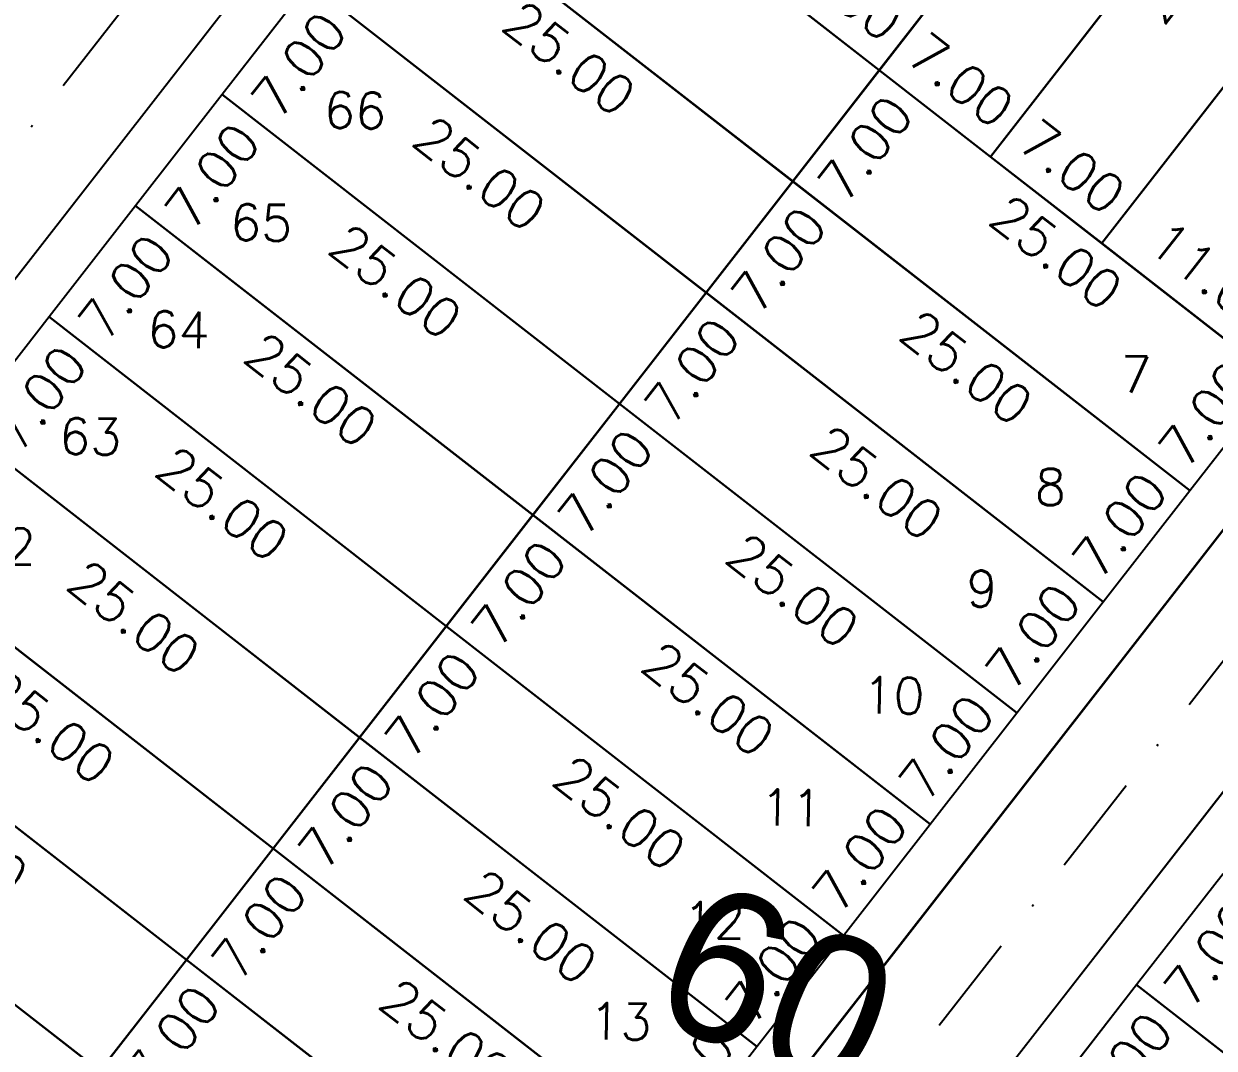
# Model space of a CAD drawing. Header units: millimetres. Extents: x -4430026 to 4783824, y 584 to 9593110.
# Drawn here: x 2311.7 to 2370.8, y 1104.4 to 1155.3 of the extents above; entities that cross this region are included whole.
import ezdxf
from ezdxf.enums import TextEntityAlignment as Align

# ---------------------------------------------------------------- set-up
doc = ezdxf.new("R2010")
doc.units = ezdxf.units.MM
doc.linetypes.add('CONTINUO', pattern=[0])
doc.linetypes.add('DASHDOT', pattern=[1, 0.5, -0.25, 0, -0.25])
for name, color, linetype in [('AGT CI', 252, 'Continuous'), ('Calçada', 1, 'Continuous'), ('Cota', 8, 'Continuous'), ('EIXO DAS VIAS', 252, 'DASHDOT'), ('Lotes', 2, 'Continuous'), ('Numero de lotes', 5, 'Continuous'), ('Área Verde Alameda etc.', 92, 'Continuous')]:
    doc.layers.add(name, color=color, linetype=linetype)
doc.styles.add('arcad1', font='romans.shx')
doc.styles.add('ROMANS', font='romans.shx')
doc.dimstyles.new('BOLA100', dxfattribs={"dimscale": 0, "dimtxt": 1.9, "dimasz": 0.18, "dimexe": 0.18, "dimexo": 0.063, "dimgap": 0, "dimtad": 1, "dimzin": 4, "dimdsep": 46, "dimtxsty": 'ROMANS', "dimcen": 0.09, "dimse1": 1, "dimse2": 1, "dimsd1": 1, "dimsd2": 1, "dimclrt": 256, "dimaunit": 1, "dimadec": 4, "dimazin": 0, "dimtfac": 1.2, "dimtix": 1, "dimtmove": 2, "dimatfit": 3, "dimfxl": 1, "dimtvp": 2, "dimtolj": 1, "dimtzin": 4, "dimarcsym": 0})
pattern_1 = [(69.82082076, (-350710.31295, -9590084.73025), (-0.894034063135, 0.32857167248), []), (159.82082076, (-350710.31295, -9590084.73025), (-0.32857167248, -0.894034063135), [])]

# ---------------------------------------------------------------- blocks, each defined once
blk = doc.blocks.new('*D1839')
at = {"layer": 'DEFPOINTS', "color": 0}
for p in [(2366.985, 1107.588), (2369.306, 1105.781), (2362.685, 1102.065)]:
    blk.add_point(p, dxfattribs=at)
at = {"layer": 'Cota', "insert": (2366.406, 1103.603), "char_height": 1.9, "attachment_point": 5, "rotation": 52.09358, "style": 'ROMANS'}
blk.add_mtext('\\A1;7.00', dxfattribs=at)
blk = doc.blocks.new('*D1840')
at = {"layer": 'DEFPOINTS', "color": 0}
for p in [(2371.286, 1113.111), (2373.607, 1111.304), (2366.985, 1107.588)]:
    blk.add_point(p, dxfattribs=at)
at = {"layer": 'Cota', "insert": (2370.707, 1109.126), "char_height": 1.9, "attachment_point": 5, "rotation": 52.09358, "style": 'ROMANS'}
blk.add_mtext('\\A1;7.00', dxfattribs=at)
blk = doc.blocks.new('*D1973')
at = {"layer": 'DEFPOINTS', "color": 0}
for p in [(2312.977, 1140.771), (2315.386, 1138.895), (2308.676, 1135.247)]:
    blk.add_point(p, dxfattribs=at)
at = {"layer": 'Cota', "insert": (2312.486, 1136.717), "char_height": 1.9, "attachment_point": 5, "rotation": 52.09358, "style": 'ROMANS'}
blk.add_mtext('\\A1;7.00', dxfattribs=at)
blk = doc.blocks.new('*D1974')
at = {"layer": 'DEFPOINTS', "color": 0}
for p in [(2317.277, 1146.294), (2319.687, 1144.418), (2312.977, 1140.771)]:
    blk.add_point(p, dxfattribs=at)
at = {"layer": 'Cota', "insert": (2316.787, 1142.24), "char_height": 1.9, "attachment_point": 5, "rotation": 52.09358, "style": 'ROMANS'}
blk.add_mtext('\\A1;7.00', dxfattribs=at)
blk = doc.blocks.new('*D1975')
at = {"layer": 'DEFPOINTS', "color": 0}
for p in [(2321.578, 1151.817), (2323.987, 1149.941), (2317.277, 1146.294)]:
    blk.add_point(p, dxfattribs=at)
at = {"layer": 'Cota', "insert": (2321.087, 1147.763), "char_height": 1.9, "attachment_point": 5, "rotation": 52.09358, "style": 'ROMANS'}
blk.add_mtext('\\A1;7.00', dxfattribs=at)
blk = doc.blocks.new('*D1976')
at = {"layer": 'DEFPOINTS', "color": 0}
for p in [(2325.879, 1157.34), (2328.288, 1155.464), (2321.578, 1151.817)]:
    blk.add_point(p, dxfattribs=at)
at = {"layer": 'Cota', "insert": (2325.388, 1153.286), "char_height": 1.9, "attachment_point": 5, "rotation": 52.09358, "style": 'ROMANS'}
blk.add_mtext('\\A1;7.00', dxfattribs=at)
blk = doc.blocks.new('*D1999')
at = {"layer": 'DEFPOINTS', "color": 0}
for p in [(2319.8, 1108.842), (2322.01, 1107.122), (2315.5, 1103.319)]:
    blk.add_point(p, dxfattribs=at)
at = {"layer": 'Cota', "insert": (2319.11, 1104.944), "char_height": 1.9, "attachment_point": 5, "rotation": 52.09358, "style": 'ROMANS'}
blk.add_mtext('\\A1;7.00', dxfattribs=at)
blk = doc.blocks.new('*D2000')
at = {"layer": 'DEFPOINTS', "color": 0}
for p in [(2324.101, 1114.365), (2326.31, 1112.645), (2319.8, 1108.842)]:
    blk.add_point(p, dxfattribs=at)
at = {"layer": 'Cota', "insert": (2323.41, 1110.467), "char_height": 1.9, "attachment_point": 5, "rotation": 52.09358, "style": 'ROMANS'}
blk.add_mtext('\\A1;7.00', dxfattribs=at)
blk = doc.blocks.new('*D2001')
at = {"layer": 'DEFPOINTS', "color": 0}
for p in [(2328.401, 1119.888), (2330.611, 1118.168), (2324.101, 1114.365)]:
    blk.add_point(p, dxfattribs=at)
at = {"layer": 'Cota', "insert": (2327.711, 1115.99), "char_height": 1.9, "attachment_point": 5, "rotation": 52.09358, "style": 'ROMANS'}
blk.add_mtext('\\A1;7.00', dxfattribs=at)
blk = doc.blocks.new('*D2002')
at = {"layer": 'DEFPOINTS', "color": 0}
for p in [(2332.702, 1125.411), (2334.911, 1123.691), (2328.401, 1119.888)]:
    blk.add_point(p, dxfattribs=at)
at = {"layer": 'Cota', "insert": (2332.012, 1121.513), "char_height": 1.9, "attachment_point": 5, "rotation": 52.09358, "style": 'ROMANS'}
blk.add_mtext('\\A1;7.00', dxfattribs=at)
blk = doc.blocks.new('*D2003')
at = {"layer": 'DEFPOINTS', "color": 0}
for p in [(2337.003, 1130.934), (2339.212, 1129.214), (2332.702, 1125.411)]:
    blk.add_point(p, dxfattribs=at)
at = {"layer": 'Cota', "insert": (2336.312, 1127.036), "char_height": 1.9, "attachment_point": 5, "rotation": 52.09358, "style": 'ROMANS'}
blk.add_mtext('\\A1;7.00', dxfattribs=at)
blk = doc.blocks.new('*D2004')
at = {"layer": 'DEFPOINTS', "color": 0}
for p in [(2341.303, 1136.457), (2343.513, 1134.737), (2337.003, 1130.934)]:
    blk.add_point(p, dxfattribs=at)
at = {"layer": 'Cota', "insert": (2340.613, 1132.559), "char_height": 1.9, "attachment_point": 5, "rotation": 52.09358, "style": 'ROMANS'}
blk.add_mtext('\\A1;7.00', dxfattribs=at)
blk = doc.blocks.new('*D2005')
at = {"layer": 'DEFPOINTS', "color": 0}
for p in [(2345.604, 1141.981), (2347.813, 1140.26), (2341.303, 1136.457)]:
    blk.add_point(p, dxfattribs=at)
at = {"layer": 'Cota', "insert": (2344.913, 1138.082), "char_height": 1.9, "attachment_point": 5, "rotation": 52.09358, "style": 'ROMANS'}
blk.add_mtext('\\A1;7.00', dxfattribs=at)
blk = doc.blocks.new('*D2006')
at = {"layer": 'DEFPOINTS', "color": 0}
for p in [(2349.905, 1147.504), (2352.114, 1145.783), (2345.604, 1141.981)]:
    blk.add_point(p, dxfattribs=at)
at = {"layer": 'Cota', "insert": (2349.214, 1143.605), "char_height": 1.9, "attachment_point": 5, "rotation": 52.09358, "style": 'ROMANS'}
blk.add_mtext('\\A1;7.00', dxfattribs=at)
blk = doc.blocks.new('*D2007')
at = {"layer": 'DEFPOINTS', "color": 0}
for p in [(2354.205, 1153.027), (2356.414, 1151.306), (2349.905, 1147.504)]:
    blk.add_point(p, dxfattribs=at)
at = {"layer": 'Cota', "insert": (2353.515, 1149.129), "char_height": 1.9, "attachment_point": 5, "rotation": 52.09358, "style": 'ROMANS'}
blk.add_mtext('\\A1;7.00', dxfattribs=at)
blk = doc.blocks.new('*D2008')
at = {"layer": 'DEFPOINTS', "color": 0}
for p in [(2371.408, 1175.119), (2373.617, 1173.399), (2354.205, 1153.027)]:
    blk.add_point(p, dxfattribs=at)
at = {"layer": 'Cota', "insert": (2364.266, 1162.936), "char_height": 1.9, "attachment_point": 5, "rotation": 52.09358, "style": 'ROMANS'}
blk.add_mtext('\\A1;28.00', dxfattribs=at)
blk = doc.blocks.new('*D2030')
at = {"layer": 'DEFPOINTS', "color": 0}
for p in [(2347.542, 1104.984), (2348.127, 1104.529), (2343.826, 1099.006)]:
    blk.add_point(p, dxfattribs=at)
at = {"layer": 'Cota', "insert": (2344.642, 1102.806), "char_height": 1.9, "attachment_point": 5, "rotation": 52.09358, "style": 'ROMANS'}
blk.add_mtext('\\A1;7.00', dxfattribs=at)
blk = doc.blocks.new('*D2031')
at = {"layer": 'DEFPOINTS', "color": 0}
for p in [(2351.842, 1110.507), (2352.427, 1110.052), (2348.127, 1104.529)]:
    blk.add_point(p, dxfattribs=at)
at = {"layer": 'Cota', "insert": (2348.943, 1108.329), "char_height": 1.9, "attachment_point": 5, "rotation": 52.09358, "style": 'ROMANS'}
blk.add_mtext('\\A1;7.00', dxfattribs=at)
blk = doc.blocks.new('*D2032')
at = {"layer": 'DEFPOINTS', "color": 0}
for p in [(2356.143, 1116.03), (2356.728, 1115.575), (2352.427, 1110.052)]:
    blk.add_point(p, dxfattribs=at)
at = {"layer": 'Cota', "insert": (2353.243, 1113.853), "char_height": 1.9, "attachment_point": 5, "rotation": 52.09358, "style": 'ROMANS'}
blk.add_mtext('\\A1;7.00', dxfattribs=at)
blk = doc.blocks.new('*D2033')
at = {"layer": 'DEFPOINTS', "color": 0}
for p in [(2360.444, 1121.554), (2361.029, 1121.098), (2356.728, 1115.575)]:
    blk.add_point(p, dxfattribs=at)
at = {"layer": 'Cota', "insert": (2357.544, 1119.376), "char_height": 1.9, "attachment_point": 5, "rotation": 52.09358, "style": 'ROMANS'}
blk.add_mtext('\\A1;7.00', dxfattribs=at)
blk = doc.blocks.new('*D2034')
at = {"layer": 'DEFPOINTS', "color": 0}
for p in [(2364.744, 1127.077), (2365.329, 1126.621), (2361.029, 1121.098)]:
    blk.add_point(p, dxfattribs=at)
at = {"layer": 'Cota', "insert": (2361.844, 1124.899), "char_height": 1.9, "attachment_point": 5, "rotation": 52.09358, "style": 'ROMANS'}
blk.add_mtext('\\A1;7.00', dxfattribs=at)
blk = doc.blocks.new('*D2035')
at = {"layer": 'DEFPOINTS', "color": 0}
for p in [(2369.045, 1132.6), (2369.63, 1132.144), (2365.329, 1126.621)]:
    blk.add_point(p, dxfattribs=at)
at = {"layer": 'Cota', "insert": (2366.145, 1130.422), "char_height": 1.9, "attachment_point": 5, "rotation": 52.09358, "style": 'ROMANS'}
blk.add_mtext('\\A1;7.00', dxfattribs=at)
blk = doc.blocks.new('*D2036')
at = {"layer": 'DEFPOINTS', "color": 0}
for p in [(2373.346, 1138.123), (2373.931, 1137.667), (2369.63, 1132.144)]:
    blk.add_point(p, dxfattribs=at)
at = {"layer": 'Cota', "insert": (2370.446, 1135.945), "char_height": 1.9, "attachment_point": 5, "rotation": 52.09358, "style": 'ROMANS'}
blk.add_mtext('\\A1;7.00', dxfattribs=at)
blk = doc.blocks.new('*D2040')
at = {"layer": 'DEFPOINTS', "color": 0}
for p in [(2376.931, 1170.819), (2379.141, 1169.097), (2359.728, 1148.726)]:
    blk.add_point(p, dxfattribs=at)
at = {"layer": 'Cota', "insert": (2369.79, 1158.635), "char_height": 1.9, "attachment_point": 5, "rotation": 52.09358, "style": 'ROMANS'}
blk.add_mtext('\\A1;28.00', dxfattribs=at)
blk = doc.blocks.new('*D2041')
at = {"layer": 'DEFPOINTS', "color": 0}
for p in [(2382.454, 1166.518), (2384.774, 1164.711), (2365.251, 1144.425)]:
    blk.add_point(p, dxfattribs=at)
at = {"layer": 'Cota', "insert": (2375.423, 1154.249), "char_height": 1.9, "attachment_point": 5, "rotation": 52.09358, "style": 'ROMANS'}
blk.add_mtext('\\A1;28.00', dxfattribs=at)
blk = doc.blocks.new('*D3307')
at = {"layer": 'DEFPOINTS', "color": 0}
for p in [(2348.682, 1157.327), (2354.91, 1153.931), (2354.205, 1153.027)]:
    blk.add_point(p, dxfattribs=at)
at = {"layer": 'Cota', "insert": (2352.732, 1156.831), "char_height": 1.9, "attachment_point": 5, "rotation": 322.09358, "style": 'ROMANS'}
blk.add_mtext('\\A1;7.00', dxfattribs=at)
blk = doc.blocks.new('*D3308')
at = {"layer": 'DEFPOINTS', "color": 0}
for p in [(2354.205, 1153.027), (2360.433, 1149.631), (2359.728, 1148.726)]:
    blk.add_point(p, dxfattribs=at)
at = {"layer": 'Cota', "insert": (2358.255, 1152.531), "char_height": 1.9, "attachment_point": 5, "rotation": 322.09358, "style": 'ROMANS'}
blk.add_mtext('\\A1;7.00', dxfattribs=at)
blk = doc.blocks.new('*D3309')
at = {"layer": 'DEFPOINTS', "color": 0}
for p in [(2359.728, 1148.726), (2365.956, 1145.33), (2365.251, 1144.425)]:
    blk.add_point(p, dxfattribs=at)
at = {"layer": 'Cota', "insert": (2363.778, 1148.23), "char_height": 1.9, "attachment_point": 5, "rotation": 322.09358, "style": 'ROMANS'}
blk.add_mtext('\\A1;7.00', dxfattribs=at)
blk = doc.blocks.new('*D3310')
at = {"layer": 'DEFPOINTS', "color": 0}
for p in [(2365.251, 1144.425), (2374.635, 1138.572), (2373.931, 1137.667)]:
    blk.add_point(p, dxfattribs=at)
at = {"layer": 'Cota', "insert": (2370.879, 1142.701), "char_height": 1.9, "attachment_point": 5, "rotation": 322.09358, "style": 'ROMANS'}
blk.add_mtext('\\A1;11.00', dxfattribs=at)
blk = doc.blocks.new('*D3340')
at = {"layer": 'DEFPOINTS', "color": 0}
for p in [(2334.48, 1168.386), (2354.205, 1153.027), (2352.55, 1150.902)]:
    blk.add_point(p, dxfattribs=at)
at = {"layer": 'Cota', "insert": (2343.271, 1159.331), "char_height": 1.9, "attachment_point": 5, "rotation": 322.09358, "style": 'ROMANS'}
blk.add_mtext('\\A1;25.00', dxfattribs=at)
blk = doc.blocks.new('*D3341')
at = {"layer": 'DEFPOINTS', "color": 0}
for p in [(2354.205, 1153.027), (2373.931, 1137.667), (2372.276, 1135.542)]:
    blk.add_point(p, dxfattribs=at)
at = {"layer": 'Cota', "insert": (2362.997, 1143.972), "char_height": 1.9, "attachment_point": 5, "rotation": 322.09358, "style": 'ROMANS'}
blk.add_mtext('\\A1;25.00', dxfattribs=at)
blk = doc.blocks.new('*D3353')
at = {"layer": 'DEFPOINTS', "color": 0}
for p in [(2330.179, 1162.863), (2349.905, 1147.504), (2348.097, 1145.182)]:
    blk.add_point(p, dxfattribs=at)
at = {"layer": 'Cota', "insert": (2338.818, 1153.611), "char_height": 1.9, "attachment_point": 5, "rotation": 322.09358, "style": 'ROMANS'}
blk.add_mtext('\\A1;25.00', dxfattribs=at)
blk = doc.blocks.new('*D3354')
at = {"layer": 'DEFPOINTS', "color": 0}
for p in [(2349.905, 1147.504), (2369.63, 1132.144), (2367.822, 1129.822)]:
    blk.add_point(p, dxfattribs=at)
at = {"layer": 'Cota', "insert": (2358.543, 1138.252), "char_height": 1.9, "attachment_point": 5, "rotation": 322.09358, "style": 'ROMANS'}
blk.add_mtext('\\A1;25.00', dxfattribs=at)
blk = doc.blocks.new('*D3358')
at = {"layer": 'DEFPOINTS', "color": 0}
for p in [(2325.879, 1157.34), (2345.604, 1141.981), (2343.643, 1139.462)]:
    blk.add_point(p, dxfattribs=at)
at = {"layer": 'Cota', "insert": (2334.364, 1147.891), "char_height": 1.9, "attachment_point": 5, "rotation": 322.09358, "style": 'ROMANS'}
blk.add_mtext('\\A1;25.00', dxfattribs=at)
blk = doc.blocks.new('*D3359')
at = {"layer": 'DEFPOINTS', "color": 0}
for p in [(2345.604, 1141.981), (2365.329, 1126.621), (2363.368, 1124.103)]:
    blk.add_point(p, dxfattribs=at)
at = {"layer": 'Cota', "insert": (2354.089, 1132.532), "char_height": 1.9, "attachment_point": 5, "rotation": 322.09358, "style": 'ROMANS'}
blk.add_mtext('\\A1;25.00', dxfattribs=at)
blk = doc.blocks.new('*D3363')
at = {"layer": 'DEFPOINTS', "color": 0}
for p in [(2321.578, 1151.817), (2341.303, 1136.457), (2339.471, 1134.104)]:
    blk.add_point(p, dxfattribs=at)
at = {"layer": 'Cota', "insert": (2330.192, 1142.533), "char_height": 1.9, "attachment_point": 5, "rotation": 322.09358, "style": 'ROMANS'}
blk.add_mtext('\\A1;25.00', dxfattribs=at)
blk = doc.blocks.new('*D3364')
at = {"layer": 'DEFPOINTS', "color": 0}
for p in [(2341.303, 1136.457), (2361.029, 1121.098), (2359.196, 1118.745)]:
    blk.add_point(p, dxfattribs=at)
at = {"layer": 'Cota', "insert": (2349.917, 1127.174), "char_height": 1.9, "attachment_point": 5, "rotation": 322.09358, "style": 'ROMANS'}
blk.add_mtext('\\A1;25.00', dxfattribs=at)
blk = doc.blocks.new('*D3368')
at = {"layer": 'DEFPOINTS', "color": 0}
for p in [(2317.277, 1146.294), (2337.003, 1130.934), (2335.275, 1128.715)]:
    blk.add_point(p, dxfattribs=at)
at = {"layer": 'Cota', "insert": (2325.996, 1137.145), "char_height": 1.9, "attachment_point": 5, "rotation": 322.09358, "style": 'ROMANS'}
blk.add_mtext('\\A1;25.00', dxfattribs=at)
blk = doc.blocks.new('*D3369')
at = {"layer": 'DEFPOINTS', "color": 0}
for p in [(2337.003, 1130.934), (2356.728, 1115.575), (2355, 1113.356)]:
    blk.add_point(p, dxfattribs=at)
at = {"layer": 'Cota', "insert": (2345.721, 1121.785), "char_height": 1.9, "attachment_point": 5, "rotation": 322.09358, "style": 'ROMANS'}
blk.add_mtext('\\A1;25.00', dxfattribs=at)
blk = doc.blocks.new('*D3370')
at = {"layer": 'DEFPOINTS', "color": 0}
for p in [(2366.985, 1107.588), (2386.711, 1092.229), (2384.983, 1090.01)]:
    blk.add_point(p, dxfattribs=at)
at = {"layer": 'Cota', "insert": (2375.704, 1098.439), "char_height": 1.9, "attachment_point": 5, "rotation": 322.09358, "style": 'ROMANS'}
blk.add_mtext('\\A1;25.00', dxfattribs=at)
blk = doc.blocks.new('*D3373')
at = {"layer": 'DEFPOINTS', "color": 0}
for p in [(2312.977, 1140.771), (2332.702, 1125.411), (2330.873, 1123.062)]:
    blk.add_point(p, dxfattribs=at)
at = {"layer": 'Cota', "insert": (2321.594, 1131.491), "char_height": 1.9, "attachment_point": 5, "rotation": 322.09358, "style": 'ROMANS'}
blk.add_mtext('\\A1;25.00', dxfattribs=at)
blk = doc.blocks.new('*D3374')
at = {"layer": 'DEFPOINTS', "color": 0}
for p in [(2332.702, 1125.411), (2352.427, 1110.052), (2350.598, 1107.703)]:
    blk.add_point(p, dxfattribs=at)
at = {"layer": 'Cota', "insert": (2341.319, 1116.132), "char_height": 1.9, "attachment_point": 5, "rotation": 322.09358, "style": 'ROMANS'}
blk.add_mtext('\\A1;25.00', dxfattribs=at)
blk = doc.blocks.new('*D3378')
at = {"layer": 'DEFPOINTS', "color": 0}
for p in [(2308.676, 1135.247), (2328.401, 1119.888), (2326.471, 1117.409)]:
    blk.add_point(p, dxfattribs=at)
at = {"layer": 'Cota', "insert": (2317.192, 1125.838), "char_height": 1.9, "attachment_point": 5, "rotation": 322.09358, "style": 'ROMANS'}
blk.add_mtext('\\A1;25.00', dxfattribs=at)
blk = doc.blocks.new('*D3379')
at = {"layer": 'DEFPOINTS', "color": 0}
for p in [(2328.401, 1119.888), (2348.127, 1104.529), (2346.196, 1102.049)]:
    blk.add_point(p, dxfattribs=at)
at = {"layer": 'Cota', "insert": (2336.917, 1110.478), "char_height": 1.9, "attachment_point": 5, "rotation": 322.09358, "style": 'ROMANS'}
blk.add_mtext('\\A1;25.00', dxfattribs=at)
blk = doc.blocks.new('*D3383')
at = {"layer": 'DEFPOINTS', "color": 0}
for p in [(2304.375, 1129.724), (2324.101, 1114.365), (2322.245, 1111.981)]:
    blk.add_point(p, dxfattribs=at)
at = {"layer": 'Cota', "insert": (2312.966, 1120.41), "char_height": 1.9, "attachment_point": 5, "rotation": 322.09358, "style": 'ROMANS'}
blk.add_mtext('\\A1;25.00', dxfattribs=at)
blk = doc.blocks.new('*D3384')
at = {"layer": 'DEFPOINTS', "color": 0}
for p in [(2324.101, 1114.365), (2343.826, 1099.006), (2341.97, 1096.622)]:
    blk.add_point(p, dxfattribs=at)
at = {"layer": 'Cota', "insert": (2332.691, 1105.051), "char_height": 1.9, "attachment_point": 5, "rotation": 322.09358, "style": 'ROMANS'}
blk.add_mtext('\\A1;25.00', dxfattribs=at)
blk = doc.blocks.new('*D3388')
at = {"layer": 'DEFPOINTS', "color": 0}
for p in [(2300.075, 1124.201), (2319.8, 1108.842), (2317.931, 1106.441)]:
    blk.add_point(p, dxfattribs=at)
at = {"layer": 'Cota', "insert": (2308.652, 1114.87), "char_height": 1.9, "attachment_point": 5, "rotation": 322.09358, "style": 'ROMANS'}
blk.add_mtext('\\A1;25.00', dxfattribs=at)
blk = doc.blocks.new('*D3389')
at = {"layer": 'DEFPOINTS', "color": 0}
for p in [(2319.8, 1108.842), (2339.526, 1093.483), (2337.656, 1091.081)]:
    blk.add_point(p, dxfattribs=at)
at = {"layer": 'Cota', "insert": (2328.377, 1099.511), "char_height": 1.9, "attachment_point": 5, "rotation": 322.09358, "style": 'ROMANS'}
blk.add_mtext('\\A1;25.00', dxfattribs=at)
blk = doc.blocks.new('*D3393')
at = {"layer": 'DEFPOINTS', "color": 0}
for p in [(2295.774, 1118.678), (2315.5, 1103.319), (2313.707, 1101.016)]:
    blk.add_point(p, dxfattribs=at)
at = {"layer": 'Cota', "insert": (2304.428, 1109.445), "char_height": 1.9, "attachment_point": 5, "rotation": 322.09358, "style": 'ROMANS'}
blk.add_mtext('\\A1;25.00', dxfattribs=at)
blk = doc.blocks.new('*D7544')
at = {"layer": 'DEFPOINTS', "color": 0}
for p in [(2439.588, 1115.377), (2441.348, 1114.006), (2288.35, 921.147)]:
    blk.add_point(p, dxfattribs=at)
at = {"layer": 'Cota', "insert": (2357.586, 1007.822), "char_height": 1.9, "attachment_point": 5, "rotation": 52.09358, "style": 'ROMANS'}
blk.add_mtext('\\A1;246.17', dxfattribs=at)
blk = doc.blocks.new('*D7545')
at = {"layer": 'DEFPOINTS', "color": 0}
for p in [(2442.347, 1111.37), (2442.633, 1111.148), (2295.93, 922.743)]:
    blk.add_point(p, dxfattribs=at)
at = {"layer": 'Cota', "insert": (2365.146, 1013.878), "char_height": 1.9, "attachment_point": 5, "rotation": 52.09358, "style": 'ROMANS'}
blk.add_mtext('\\A1;238.78', dxfattribs=at)

msp = doc.modelspace()

# ---------------------------------------------------------------- hatches: boundary and pattern name
at = {"layer": 'Área Verde Alameda etc.'}
h = msp.add_hatch(dxfattribs=at)
h.set_pattern_fill('ANSI37', color=256, scale=0.3, angle=24.82082, style=0)
h.set_pattern_definition(pattern_1)
edge = h.paths.add_edge_path()
edge.add_arc((2321.422, 1027.099), 164, 39.17716, 52.09358)
edge.add_line((2422.179, 1156.498), (2361.425, 1203.804))
edge.add_arc((2362.654, 1205.382), 2, 142.09358, 232.09358, ccw=False)
edge.add_line((2361.076, 1206.611), (2362.304, 1208.189))
edge.add_arc((2363.882, 1206.96), 2, 52.09358, 142.09358, ccw=False)
edge.add_line((2365.111, 1208.539), (2425.865, 1161.232))
edge.add_arc((2538.91, 1306.411), 184, 232.09358, 243.63054)
edge.add_arc((2454.52, 1136.18), 6, -37.90642, 63.63054, ccw=False)
edge.add_line((2459.254, 1132.494), (2457.939, 1130.805))
edge.add_arc((2453.205, 1134.492), 6, 219.17716, 322.09358, ccw=False)
h = msp.add_hatch(dxfattribs=at)
h.set_pattern_fill('ANSI37', color=256, scale=0.3, angle=24.82082, style=0)
h.set_pattern_definition(pattern_1)
edge = h.paths.add_edge_path()
edge.add_line((2439.588, 1115.377), (2289.834, 923.054))
edge.add_line((2289.834, 923.054), (2288.35, 921.147))
edge.add_arc((2291.196, 926.429), 6, 241.68765, 322.09365)
edge.add_line((2295.93, 922.743), (2442.633, 1111.148))
edge.add_arc((2321.422, 1027.099), 147.5, 34.73775, 36.76187)

# ---------------------------------------------------------------- linework, layer by layer
at = {"layer": 'Calçada', "lineweight": -3}
for p, q in [((2198.881, 998.311), (2351.246, 1193.987)), ((2198.881, 998.311), (2351.246, 1193.987)), ((2394.641, 1160.196), (2242.277, 964.521)), ((2394.641, 1160.196), (2242.277, 964.521)), ((2400.954, 1155.281), (2248.589, 959.606)), ((2400.954, 1155.281), (2248.589, 959.606)), ((2400.954, 1155.281), (2248.589, 959.606))]:
    msp.add_line(p, q, dxfattribs=at)
for points in [[(2393.594, 1168.617), (2359.666, 1195.035, 0.414214), (2351.246, 1193.987), (2198.881, 998.311, 0.414214), (2199.929, 989.891), (2233.856, 963.473, 0.414214), (2242.277, 964.521), (2394.641, 1160.196, 0.414214)], [(2393.594, 1168.617), (2359.666, 1195.035, 0.414214), (2351.246, 1193.987), (2198.881, 998.311, 0.414214), (2199.929, 989.891), (2233.856, 963.473, 0.414214), (2242.277, 964.521), (2394.641, 1160.196, 0.414214)], [(2417.264, 1150.186), (2409.374, 1156.329, 0.414214), (2400.954, 1155.281), (2248.589, 959.606, 0.414214), (2249.637, 951.185), (2287.509, 921.695, 0.414214), (2295.93, 922.743), (2445.288, 1114.558, 0.341037), (2445.319, 1121.89, 0.064119)]]:
    msp.add_lwpolyline(points, format="xyb", close=True, dxfattribs=at)
at = {"layer": 'EIXO DAS VIAS', "ltscale": 10}
for p, q in [((2189.581, 992.879, 103.708), (2354.233, 1204.335, 103.708)), ((2239.289, 954.173, 103.708), (2403.941, 1165.629, 103.708))]:
    msp.add_line(p, q, dxfattribs=at)
at = {"layer": 'Lotes', "lineweight": -3}
for p, q in [((2218.429, 978.654), (2371.408, 1175.119)), ((2359.728, 1148.726), (2376.931, 1170.819)), ((2373.931, 1137.667), (2334.48, 1168.386)), ((2365.251, 1144.425), (2382.454, 1166.518)), ((2369.63, 1132.144), (2330.179, 1162.863)), ((2365.329, 1126.621), (2325.879, 1157.34)), ((2361.029, 1121.098), (2321.578, 1151.817)), ((2356.728, 1115.575), (2317.277, 1146.294)), ((2352.427, 1110.052), (2312.977, 1140.771)), ((2348.127, 1104.529), (2308.676, 1135.247)), ((2343.826, 1099.006), (2304.375, 1129.724)), ((2339.526, 1093.483), (2300.075, 1124.201)), ((2335.225, 1087.959), (2295.774, 1118.678)), ((2406.436, 1076.869), (2366.985, 1107.588))]:
    msp.add_line(p, q, dxfattribs=at)
at = {"layer": 'Lotes', "linetype": 'CONTINUO', "lineweight": -3}
for p, q in [((2354.205, 1153.027), (2371.408, 1175.119)), ((2371.408, 1175.119), (2354.205, 1153.027)), ((2354.205, 1153.027), (2371.408, 1175.119)), ((2376.931, 1170.819), (2359.728, 1148.726)), ((2359.728, 1148.726), (2376.931, 1170.819)), ((2354.205, 1153.027), (2334.48, 1168.386)), ((2334.48, 1168.386), (2354.205, 1153.027)), ((2382.454, 1166.518), (2365.251, 1144.425)), ((2365.251, 1144.425), (2382.454, 1166.518)), ((2349.905, 1147.504), (2330.179, 1162.863)), ((2330.179, 1162.863), (2349.905, 1147.504)), ((2325.879, 1157.34), (2321.578, 1151.817)), ((2345.604, 1141.981), (2325.879, 1157.34)), ((2325.879, 1157.34), (2345.604, 1141.981)), ((2348.682, 1157.327), (2354.205, 1153.027)), ((2354.205, 1153.027), (2349.905, 1147.504)), ((2349.905, 1147.504), (2354.205, 1153.027)), ((2373.931, 1137.667), (2354.205, 1153.027)), ((2354.205, 1153.027), (2359.728, 1148.726)), ((2321.578, 1151.817), (2317.277, 1146.294)), ((2341.303, 1136.457), (2321.578, 1151.817)), ((2321.578, 1151.817), (2341.303, 1136.457)), ((2359.728, 1148.726), (2365.251, 1144.425)), ((2349.905, 1147.504), (2345.604, 1141.981)), ((2345.604, 1141.981), (2349.905, 1147.504)), ((2369.63, 1132.144), (2349.905, 1147.504)), ((2349.905, 1147.504), (2369.63, 1132.144)), ((2317.277, 1146.294), (2312.977, 1140.771)), ((2337.003, 1130.934), (2317.277, 1146.294)), ((2317.277, 1146.294), (2337.003, 1130.934)), ((2365.251, 1144.425), (2373.931, 1137.667)), ((2345.604, 1141.981), (2341.303, 1136.457)), ((2341.303, 1136.457), (2345.604, 1141.981)), ((2365.329, 1126.621), (2345.604, 1141.981)), ((2345.604, 1141.981), (2365.329, 1126.621)), ((2312.977, 1140.771), (2308.676, 1135.247)), ((2332.702, 1125.411), (2312.977, 1140.771)), ((2312.977, 1140.771), (2332.702, 1125.411)), ((2369.63, 1132.144), (2373.931, 1137.667)), ((2341.303, 1136.457), (2337.003, 1130.934)), ((2337.003, 1130.934), (2341.303, 1136.457)), ((2361.029, 1121.098), (2341.303, 1136.457)), ((2341.303, 1136.457), (2361.029, 1121.098)), ((2328.401, 1119.888), (2308.676, 1135.247)), ((2308.676, 1135.247), (2328.401, 1119.888)), ((2365.329, 1126.621), (2369.63, 1132.144)), ((2337.003, 1130.934), (2332.702, 1125.411)), ((2332.702, 1125.411), (2337.003, 1130.934)), ((2356.728, 1115.575), (2337.003, 1130.934)), ((2337.003, 1130.934), (2356.728, 1115.575)), ((2324.101, 1114.365), (2304.375, 1129.724)), ((2304.375, 1129.724), (2324.101, 1114.365)), ((2361.029, 1121.098), (2365.329, 1126.621)), ((2332.702, 1125.411), (2328.401, 1119.888)), ((2328.401, 1119.888), (2332.702, 1125.411)), ((2352.427, 1110.052), (2332.702, 1125.411)), ((2332.702, 1125.411), (2352.427, 1110.052)), ((2319.8, 1108.842), (2300.075, 1124.201)), ((2300.075, 1124.201), (2319.8, 1108.842)), ((2356.728, 1115.575), (2361.029, 1121.098)), ((2328.401, 1119.888), (2324.101, 1114.365)), ((2324.101, 1114.365), (2328.401, 1119.888)), ((2348.127, 1104.529), (2328.401, 1119.888)), ((2328.401, 1119.888), (2348.127, 1104.529)), ((2315.5, 1103.319), (2295.774, 1118.678)), ((2295.774, 1118.678), (2315.5, 1103.319)), ((2352.427, 1110.052), (2356.728, 1115.575)), ((2324.101, 1114.365), (2319.8, 1108.842)), ((2319.8, 1108.842), (2324.101, 1114.365)), ((2343.826, 1099.006), (2324.101, 1114.365)), ((2324.101, 1114.365), (2343.826, 1099.006)), ((2371.286, 1113.111), (2366.985, 1107.588)), ((2348.127, 1104.529), (2352.427, 1110.052)), ((2319.8, 1108.842), (2315.5, 1103.319)), ((2315.5, 1103.319), (2319.8, 1108.842)), ((2339.526, 1093.483), (2319.8, 1108.842)), ((2319.8, 1108.842), (2339.526, 1093.483)), ((2366.985, 1107.588), (2362.685, 1102.065)), ((2366.985, 1107.588), (2386.711, 1092.229)), ((2386.711, 1092.229), (2366.985, 1107.588)), ((2343.826, 1099.006), (2348.127, 1104.529))]:
    msp.add_line(p, q, dxfattribs=at)
at = {"layer": 'Lotes'}
for points in [[(2365.885, 1179.42), (2348.682, 1157.327), (2354.205, 1153.027), (2371.408, 1175.119)], [(2371.408, 1175.119), (2354.205, 1153.027), (2359.728, 1148.726), (2376.931, 1170.819)], [(2376.931, 1170.819), (2359.728, 1148.726), (2365.251, 1144.425), (2382.454, 1166.518)], [(2348.682, 1157.327), (2343.159, 1161.628), (2334.48, 1168.386), (2330.179, 1162.863), (2349.905, 1147.504), (2354.205, 1153.027)], [(2382.454, 1166.518), (2365.251, 1144.425), (2373.931, 1137.667), (2391.133, 1159.76)], [(2330.179, 1162.863), (2325.879, 1157.34), (2345.604, 1141.981), (2349.905, 1147.504)], [(2325.879, 1157.34), (2321.578, 1151.817), (2341.303, 1136.457), (2345.604, 1141.981)], [(2354.205, 1153.027), (2349.905, 1147.504), (2369.63, 1132.144), (2373.931, 1137.667)], [(2321.578, 1151.817), (2317.277, 1146.294), (2337.003, 1130.934), (2341.303, 1136.457)], [(2349.905, 1147.504), (2345.604, 1141.981), (2365.329, 1126.621), (2369.63, 1132.144)], [(2317.277, 1146.294), (2312.977, 1140.771), (2332.702, 1125.411), (2337.003, 1130.934)], [(2345.604, 1141.981), (2341.303, 1136.457), (2361.029, 1121.098), (2365.329, 1126.621)], [(2312.977, 1140.771), (2308.676, 1135.247), (2328.401, 1119.888), (2332.702, 1125.411)], [(2341.303, 1136.457), (2337.003, 1130.934), (2356.728, 1115.575), (2361.029, 1121.098)], [(2308.676, 1135.247), (2304.375, 1129.724), (2324.101, 1114.365), (2328.401, 1119.888)], [(2337.003, 1130.934), (2332.702, 1125.411), (2352.427, 1110.052), (2356.728, 1115.575)], [(2304.375, 1129.724), (2300.075, 1124.201), (2319.8, 1108.842), (2324.101, 1114.365)], [(2332.702, 1125.411), (2328.401, 1119.888), (2348.127, 1104.529), (2352.427, 1110.052)], [(2300.075, 1124.201), (2295.774, 1118.678), (2315.5, 1103.319), (2319.8, 1108.842)], [(2328.401, 1119.888), (2324.101, 1114.365), (2343.826, 1099.006), (2348.127, 1104.529)], [(2295.774, 1118.678), (2291.474, 1113.155), (2311.199, 1097.796), (2315.5, 1103.319)], [(2324.101, 1114.365), (2319.8, 1108.842), (2339.526, 1093.483), (2343.826, 1099.006)], [(2371.286, 1113.111), (2366.985, 1107.588), (2386.711, 1092.229), (2391.011, 1097.752)], [(2319.8, 1108.842), (2315.5, 1103.319), (2335.225, 1087.959), (2339.526, 1093.483)], [(2366.985, 1107.588), (2362.685, 1102.065), (2382.41, 1086.706), (2386.711, 1092.229)]]:
    msp.add_lwpolyline(points, close=True, dxfattribs=at)

# ---------------------------------------------------------------- texts
at = {"layer": 'AGT CI'}
msp.add_text('60', height=7.5, rotation=337.43654, dxfattribs=at).set_placement((2342.545, 1106.102))
at = {"layer": 'Numero de lotes', "style": 'arcad1'}
for s, p in [('66', (2328.176, 1151.029, 103.708)), ('65', (2323.514, 1145.451, 103.708)), ('64', (2319.41, 1140.139, 103.708)), ('7', (2366.953, 1137.906, 103.708)), ('63', (2315.029, 1134.831, 103.708)), ('8', (2362.706, 1132.32, 103.708)), ('62', (2310.784, 1129.384, 103.708)), ('9', (2359.297, 1127.272, 103.708)), ('10', (2354.917, 1121.965, 103.708)), ('11', (2349.84, 1116.394, 103.708)), ('12', (2346.007, 1110.801, 103.708)), ('13', (2341.355, 1105.775, 103.708))]:
    msp.add_text(s, height=1.8, rotation=358.97539, dxfattribs=at).set_placement(p, align=Align.MIDDLE_CENTER)

# ---------------------------------------------------------------- dimensions: what is measured, and where the dimension line sits
at = {"layer": 'Cota'}
for base, p1, p2, angle, picture, middle in [((2373.617, 1173.399), (2354.205, 1153.027), (2371.408, 1175.119), 232.09358, '*D2008', (2364.266, 1162.936)), ((2352.55, 1150.902), (2334.48, 1168.386), (2354.205, 1153.027), 142.09358, '*D3340', (2343.271, 1159.331)), ((2348.097, 1145.182), (2330.179, 1162.863), (2349.905, 1147.504), 142.09358, '*D3353', (2338.818, 1153.611)), ((2354.91, 1153.931), (2348.682, 1157.327), (2354.205, 1153.027), 142.09358, '*D3307', (2352.732, 1156.831)), ((2328.288, 1155.464), (2321.578, 1151.817), (2325.879, 1157.34), 232.09358, '*D1976', (2325.388, 1153.286)), ((2343.643, 1139.462), (2325.879, 1157.34), (2345.604, 1141.981), 142.09358, '*D3358', (2334.364, 1147.891)), ((2360.433, 1149.631), (2354.205, 1153.027), (2359.728, 1148.726), 142.09358, '*D3308', (2358.255, 1152.531)), ((2356.414, 1151.306), (2349.905, 1147.504), (2354.205, 1153.027), 232.09358, '*D2007', (2353.515, 1149.129)), ((2372.276, 1135.542), (2354.205, 1153.027), (2373.931, 1137.667), 142.09358, '*D3341', (2362.997, 1143.972)), ((2323.987, 1149.941), (2317.277, 1146.294), (2321.578, 1151.817), 232.09358, '*D1975', (2321.087, 1147.763)), ((2339.471, 1134.104), (2321.578, 1151.817), (2341.303, 1136.457), 142.09358, '*D3363', (2330.192, 1142.533)), ((2365.956, 1145.33), (2359.728, 1148.726), (2365.251, 1144.425), 142.09358, '*D3309', (2363.778, 1148.23)), ((2352.114, 1145.783), (2345.604, 1141.981), (2349.905, 1147.504), 232.09358, '*D2006', (2349.214, 1143.605)), ((2367.822, 1129.822), (2349.905, 1147.504), (2369.63, 1132.144), 142.09358, '*D3354', (2358.543, 1138.252)), ((2319.687, 1144.418), (2312.977, 1140.771), (2317.277, 1146.294), 232.09358, '*D1974', (2316.787, 1142.24)), ((2335.275, 1128.715), (2317.277, 1146.294), (2337.003, 1130.934), 142.09358, '*D3368', (2325.996, 1137.145)), ((2374.635, 1138.572), (2365.251, 1144.425), (2373.931, 1137.667), 142.09358, '*D3310', (2370.879, 1142.701)), ((2347.813, 1140.26), (2341.303, 1136.457), (2345.604, 1141.981), 232.09358, '*D2005', (2344.913, 1138.082)), ((2363.368, 1124.103), (2345.604, 1141.981), (2365.329, 1126.621), 142.09358, '*D3359', (2354.089, 1132.532)), ((2315.386, 1138.895), (2308.676, 1135.247), (2312.977, 1140.771), 232.09358, '*D1973', (2312.486, 1136.717)), ((2330.873, 1123.062), (2312.977, 1140.771), (2332.702, 1125.411), 142.09358, '*D3373', (2321.594, 1131.491)), ((2373.346, 1138.123), (2369.63, 1132.144), (2373.931, 1137.667), 232.09358, '*D2036', (2370.446, 1135.945)), ((2343.513, 1134.737), (2337.003, 1130.934), (2341.303, 1136.457), 232.09358, '*D2004', (2340.613, 1132.559)), ((2359.196, 1118.745), (2341.303, 1136.457), (2361.029, 1121.098), 142.09358, '*D3364', (2349.917, 1127.174)), ((2326.471, 1117.409), (2308.676, 1135.247), (2328.401, 1119.888), 142.09358, '*D3378', (2317.192, 1125.838)), ((2369.045, 1132.6), (2365.329, 1126.621), (2369.63, 1132.144), 232.09358, '*D2035', (2366.145, 1130.422)), ((2339.212, 1129.214), (2332.702, 1125.411), (2337.003, 1130.934), 232.09358, '*D2003', (2336.312, 1127.036)), ((2355, 1113.356), (2337.003, 1130.934), (2356.728, 1115.575), 142.09358, '*D3369', (2345.721, 1121.785)), ((2322.245, 1111.981), (2304.375, 1129.724), (2324.101, 1114.365), 142.09358, '*D3383', (2312.966, 1120.41)), ((2364.744, 1127.077), (2361.029, 1121.098), (2365.329, 1126.621), 232.09358, '*D2034', (2361.844, 1124.899)), ((2334.911, 1123.691), (2328.401, 1119.888), (2332.702, 1125.411), 232.09358, '*D2002', (2332.012, 1121.513)), ((2350.598, 1107.703), (2332.702, 1125.411), (2352.427, 1110.052), 142.09358, '*D3374', (2341.319, 1116.132)), ((2317.931, 1106.441), (2300.075, 1124.201), (2319.8, 1108.842), 142.09358, '*D3388', (2308.652, 1114.87)), ((2360.444, 1121.554), (2356.728, 1115.575), (2361.029, 1121.098), 232.09358, '*D2033', (2357.544, 1119.376)), ((2330.611, 1118.168), (2324.101, 1114.365), (2328.401, 1119.888), 232.09358, '*D2001', (2327.711, 1115.99)), ((2346.196, 1102.049), (2328.401, 1119.888), (2348.127, 1104.529), 142.09358, '*D3379', (2336.917, 1110.478)), ((2313.707, 1101.016), (2295.774, 1118.678), (2315.5, 1103.319), 142.09358, '*D3393', (2304.428, 1109.445)), ((2356.143, 1116.03), (2352.427, 1110.052), (2356.728, 1115.575), 232.09358, '*D2032', (2353.243, 1113.853)), ((2326.31, 1112.645), (2319.8, 1108.842), (2324.101, 1114.365), 232.09358, '*D2000', (2323.41, 1110.467)), ((2341.97, 1096.622), (2324.101, 1114.365), (2343.826, 1099.006), 142.09358, '*D3384', (2332.691, 1105.051)), ((2373.607, 1111.304), (2366.985, 1107.588), (2371.286, 1113.111), 232.09358, '*D1840', (2370.707, 1109.126)), ((2351.842, 1110.507), (2348.127, 1104.529), (2352.427, 1110.052), 232.09358, '*D2031', (2348.943, 1108.329)), ((2322.01, 1107.122), (2315.5, 1103.319), (2319.8, 1108.842), 232.09358, '*D1999', (2319.11, 1104.944)), ((2337.656, 1091.081), (2319.8, 1108.842), (2339.526, 1093.483), 142.09358, '*D3389', (2328.377, 1099.511)), ((2369.306, 1105.781), (2362.685, 1102.065), (2366.985, 1107.588), 232.09358, '*D1839', (2366.406, 1103.603)), ((2384.983, 1090.01), (2366.985, 1107.588), (2386.711, 1092.229), 142.09358, '*D3370', (2375.704, 1098.439)), ((2347.542, 1104.984), (2343.826, 1099.006), (2348.127, 1104.529), 232.09358, '*D2030', (2344.642, 1102.806))]:
    dim = msp.add_linear_dim(base=base, p1=p1, p2=p2, angle=angle, dimstyle='BOLA100', override={"dimscale": 1}, dxfattribs=at)
    dim.commit()
    dim.dimension.update_dxf_attribs({"geometry": picture, "text_midpoint": middle})
for p1, p2, distance, picture, middle in [((2359.728, 1148.726), (2376.931, 1170.819), -2.802, '*D2040', (2369.79, 1158.635)), ((2365.251, 1144.425), (2382.454, 1166.518), -2.94, '*D2041', (2375.423, 1154.249))]:
    dim = msp.add_aligned_dim(p1=p1, p2=p2, distance=distance, dimstyle='BOLA100', override={"dimscale": 1}, dxfattribs=at)
    dim.commit()
    dim.dimension.update_dxf_attribs({"geometry": picture, "text_midpoint": middle})
for base, p1, p2, picture, middle in [((2441.348, 1114.006), (2288.35, 921.147), (2439.588, 1115.377), '*D7544', (2357.586, 1007.822)), ((2442.347, 1111.37), (2295.93, 922.743), (2442.633, 1111.148), '*D7545', (2365.146, 1013.878))]:
    dim = msp.add_linear_dim(base=base, p1=p1, p2=p2, angle=52.09358, dimstyle='BOLA100', override={"dimscale": 1}, dxfattribs=at)
    dim.commit()
    dim.dimension.update_dxf_attribs({"geometry": picture, "text_midpoint": middle, "dimtype": 161})

doc.saveas('drawing.dxf')
